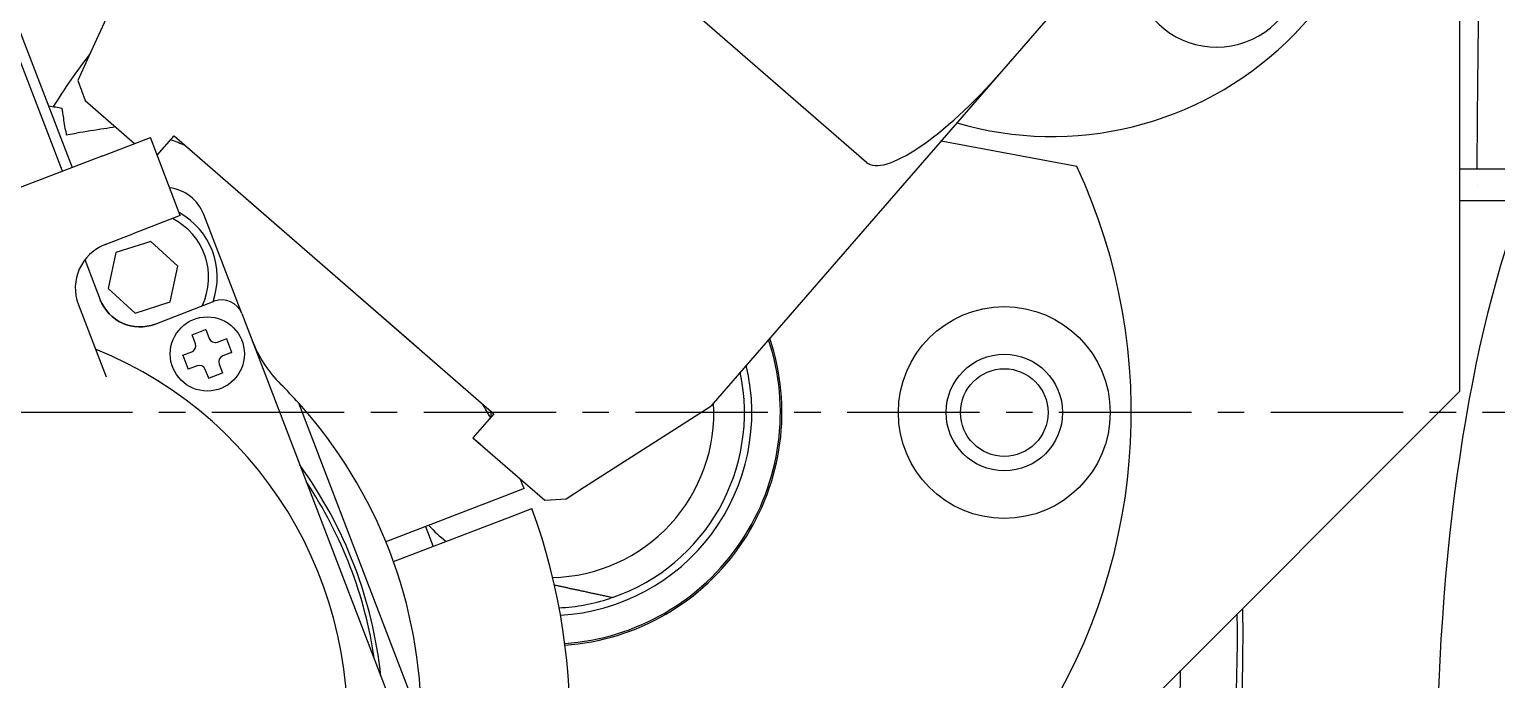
# Model space of a CAD drawing. Header units: millimetres. Extents: x 0 to 7722, y 0 to 5460.
# Drawn here: x 1713.4 to 1782.7, y 3521.4 to 3552.1 of the extents above; entities that cross this region are included whole.
import ezdxf

# ---------------------------------------------------------------- set-up
doc = ezdxf.new("R2010")
doc.units = ezdxf.units.MM
doc.header["$LTSCALE"] = 5
doc.linetypes.add('CENTER', pattern=[2, 1.25, -0.25, 0.25, -0.25])
doc.layers.get('0').update_dxf_attribs({"linetype": 'CONTINUOUS'})
doc.layers.add('1', color=1, linetype='CENTER')

msp = doc.modelspace()

# ---------------------------------------------------------------- linework, layer by layer
for p, q in [((1703.16, 3577.475), (1715.419, 3545.547)), ((1714.952, 3545.368), (1702.693, 3577.296)), ((1752.923, 3545.79), (1729.526, 3566.126)), ((1780.931, 3561.01), (1780.931, 3534.983)), ((1719.16, 3557.249), (1716.209, 3550.805)), ((1762.961, 3554.29), (1759.306, 3550.085)), ((1716.209, 3550.805), (1715.679, 3549.648)), ((1715.679, 3549.648), (1716.028, 3548.709)), ((1759.306, 3550.085), (1745.577, 3534.289)), ((1716.028, 3548.709), (1718.365, 3546.679)), ((1715.108, 3547.277), (1715.138, 3547.091)), ((1715.138, 3547.091), (1715.62, 3547.168)), ((1716.866, 3546.103), (1719.106, 3546.963)), ((1720.522, 3543.276), (1719.106, 3546.963)), ((1719.428, 3546.125), (1720.229, 3547.046)), ((1720.229, 3547.046), (1735.324, 3533.926)), ((1762.859, 3545.596), (1756.447, 3546.796)), ((1716.866, 3546.103), (1701.275, 3540.117)), ((1783.864, 3545.463), (1780.931, 3545.463)), ((1723.765, 3543.973), (1731.788, 3536.999)), ((1780.931, 3543.983), (1784.557, 3543.983)), ((1720.522, 3543.276), (1718.281, 3542.416)), ((1723.42, 3538.658), (1721.628, 3543.325)), ((1716.974, 3541.914), (1718.281, 3542.416)), ((1719.13, 3542.057), (1717.48, 3541.53)), ((1720.412, 3540.892), (1719.13, 3542.057)), ((1717.48, 3541.53), (1717.112, 3539.837)), ((1716.017, 3541.199), (1716.743, 3539.308)), ((1720.043, 3539.2), (1720.412, 3540.892)), ((1718.394, 3538.672), (1717.112, 3539.837)), ((1715.709, 3539.071), (1717.017, 3535.666)), ((1718.394, 3538.672), (1720.043, 3539.2)), ((1719.327, 3538.157), (1722.128, 3539.233)), ((1723.42, 3538.658), (1734.531, 3509.717)), ((1721.089, 3537.655), (1721.715, 3537.896)), ((1721.73, 3537.897), (1721.89, 3537.481)), ((1721.236, 3537.23), (1721.077, 3537.646)), ((1722.277, 3537.309), (1722.693, 3537.468)), ((1722.703, 3537.456), (1722.943, 3536.83)), ((1720.648, 3536.683), (1721.064, 3536.843)), ((1720.889, 3536.041), (1720.649, 3536.668)), ((1722.944, 3536.815), (1722.528, 3536.655)), ((1721.315, 3536.189), (1720.899, 3536.029)), ((1721.862, 3535.601), (1721.702, 3536.017)), ((1722.503, 3535.842), (1721.877, 3535.602)), ((1722.356, 3536.267), (1722.515, 3535.852)), ((1731.908, 3519.339), (1726.118, 3534.421)), ((1750.931, 3504.983), (1780.931, 3534.983)), ((1735.324, 3533.926), (1734.34, 3532.794)), ((1739.606, 3530.469), (1745.577, 3534.289)), ((1734.463, 3532.936), (1734.34, 3532.794)), ((1734.34, 3532.794), (1737.736, 3529.842)), ((1734.34, 3532.794), (1734.708, 3532.474)), ((1736.765, 3530.392), (1735.831, 3530.033)), ((1738.736, 3529.912), (1739.606, 3530.469)), ((1735.831, 3530.033), (1730.229, 3527.882)), ((1737.736, 3529.842), (1738.736, 3529.912)), ((1730.587, 3526.949), (1736.19, 3529.1)), ((1736.19, 3529.1), (1737.123, 3529.458)), ((1732.101, 3528.601), (1732.46, 3527.668))]:
    msp.add_line(p, q)
for centre, radius in [((1759.431, 3533.983), 5), ((1721.796, 3536.749), 1.75), ((1759.431, 3533.983), 2.75), ((1759.431, 3533.983), 2.067)]:
    msp.add_circle(centre, radius)
for centre, radius, start, end in [((1761.676, 3563.011), 16, 253.722, 13.94664), ((1769.454, 3555.232), 4, 202.53669, 75.47173), ((1737.931, 3533.983), 27.5, 142.01607, 148.36525), ((1709.408, 3519.353), 29.5, 79.18928, 80.44193), ((1709.408, 3519.353), 29.5, 67.35395, 68.81914), ((1737.931, 3533.983), 27.5, 265.94495, 24.97853), ((1719.76, 3542.609), 2, 21.00421, 82.64486), ((1718.762, 3540.365), 3.5, 340.71082, 60.86678), ((1718.762, 3540.365), 3.1, 334.10548, 63.30934), ((1717.763, 3539.86), 2.2, 111.00421, 201.00421), ((1718.61, 3540.025), 2, 201.00421, 291.00421), ((1722.486, 3538.299), 1, 21.00421, 111.00421), ((1720.956, 3537.123), 0.3, 291.00421, 21.00421), ((1722.17, 3537.589), 0.3, 201.00421, 291.00421), ((1729.497, 3539.569), 6, 201.00421, 225.18175), ((1737.931, 3533.983), 10.925, 273.88643, 18.3517), ((1737.931, 3533.983), 11, 273.90899, 18.58294), ((1709.408, 3519.353), 19, 117.34792, 68.03706), ((1722.636, 3536.375), 0.3, 111.00421, 201.00421), ((1721.422, 3535.909), 0.3, 21.00421, 111.00421), ((1737.931, 3533.983), 9.58, 273.22619, 13.45454), ((1737.931, 3533.983), 9.23, 288.99018, 11.88643), ((1709.408, 3519.353), 22.5, 42.04368, 45.18175), ((1709.408, 3519.353), 22.5, 359.96474, 42.04368), ((1737.931, 3533.983), 7.787, 271.26592, 3.33514), ((1709.408, 3519.353), 29.5, 29.18928, 30.65447), ((1737.931, 3533.983), 2.75, 178.6175, 184.42804), ((1709.408, 3519.353), 20.701, 6.0514, 35.95701), ((1709.408, 3519.353), 20.5, 8.32382, 33.68459), ((1709.408, 3519.353), 29.5, 21.97537, 22.94037), ((1709.408, 3519.353), 29.5, 201.97537, 20.03305), ((1737.931, 3533.983), 7.787, 223.14553, 231.35666), ((1737.931, 3533.983), 9.23, 272.95919, 288.09973), ((1667.065, 3523.55), 103.373, 347.62487, 0.51896), ((1667.065, 3523.55), 100.707, 347.62487, 359.00964)]:
    msp.add_arc(centre, radius, start, end)
for centre, major_axis, ratio, start_param, end_param in [((1757.796, 3551.397), (-4.873, -5.607), 0.269231, 0, 1.570796), ((1791.053, 3513.983), (-0.682, 37.249), 0.300614, 0.672238, 1.565295)]:
    msp.add_ellipse(centre, major_axis=major_axis, ratio=ratio, start_param=start_param, end_param=end_param)
for points, knots in [([(1781.76, 3545.463), (1781.777, 3548.085), (1781.801, 3550.785), (1781.866, 3555.72), (1781.914, 3558.569), (1781.99, 3561.01)], [-1.477092, -1.477092, -1.477092, -1.477092, -0.853376, -0.853376, -0.262839, -0.262839, -0.262839, -0.262839]), ([(1715.108, 3547.277), (1715.087, 3547.41), (1715.062, 3547.566), (1715.024, 3547.809), (1715.003, 3547.938), (1714.975, 3548.119), (1714.961, 3548.204), (1714.946, 3548.3), (1714.943, 3548.317), (1714.942, 3548.329)], [-0.1530006, -0.1530006, -0.1530006, -0.1530006, -0.1126788, -0.1126788, -0.0737345, -0.0737345, -0.0362875, -0.0362875, 0, 0, 0, 0]), ([(1717.466, 3547.46), (1717.291, 3547.432), (1717.093, 3547.401), (1716.519, 3547.31), (1716.029, 3547.232), (1715.62, 3547.168)], [-1.1009551, -1.1009551, -1.1009551, -1.1009551, -1.0461589, -1.0461589, -0.9217201, -0.9217201, -0.9217201, -0.9217201]), ([(1719.327, 3538.157), (1718.838, 3537.97), (1718.275, 3537.984), (1717.319, 3538.41), (1716.931, 3538.819), (1716.743, 3539.308)], [0, 0, 0, 0, 0.5, 0.5, 1, 1, 1, 1]), ([(1740.935, 3525.255), (1740.935, 3525.255), (1740.932, 3525.255), (1740.922, 3525.251), (1740.915, 3525.249), (1740.888, 3525.24), (1740.864, 3525.231), (1740.827, 3525.219), (1740.813, 3525.214), (1740.799, 3525.21)], [-0.24345032, -0.24345032, -0.24345032, -0.24345032, -0.23881896, -0.23881896, -0.2341876, -0.2341876, -0.22492488, -0.22492488, -0.21997522, -0.21997522, -0.21997522, -0.21997522]), ([(1770.681, 3524.733), (1770.698, 3523.339), (1770.686, 3521.944), (1770.616, 3519.445), (1770.567, 3518.341), (1770.467, 3516.69), (1770.43, 3516.144), (1770.347, 3515.059), (1770.302, 3514.521), (1770.252, 3513.983)], [-1.076313, -1.076313, -1.076313, -1.076313, -0.658007, -0.658007, -0.326426, -0.326426, -0.161997, -0.161997, 0, 0, 0, 0])]:
    msp.add_open_spline(points, degree=3, knots=knots)
for points in [[(1781.755, 3544.683), (1781.755, 3544.683), (1781.755, 3544.683), (1781.755, 3544.683)], [(1721.715, 3537.896), (1721.719, 3537.898), (1721.724, 3537.899), (1721.729, 3537.901)], [(1721.729, 3537.901), (1721.729, 3537.9), (1721.73, 3537.898), (1721.73, 3537.897)], [(1721.075, 3537.65), (1721.08, 3537.652), (1721.084, 3537.654), (1721.089, 3537.655)], [(1721.077, 3537.646), (1721.076, 3537.647), (1721.076, 3537.649), (1721.075, 3537.65)], [(1722.693, 3537.468), (1722.695, 3537.469), (1722.696, 3537.469), (1722.698, 3537.47)], [(1722.698, 3537.47), (1722.699, 3537.465), (1722.701, 3537.461), (1722.703, 3537.456)], [(1720.644, 3536.681), (1720.645, 3536.682), (1720.647, 3536.682), (1720.648, 3536.683)], [(1720.649, 3536.668), (1720.647, 3536.672), (1720.645, 3536.677), (1720.644, 3536.681)], [(1722.943, 3536.83), (1722.945, 3536.825), (1722.947, 3536.821), (1722.948, 3536.816)], [(1722.948, 3536.816), (1722.947, 3536.816), (1722.946, 3536.815), (1722.944, 3536.815)], [(1720.895, 3536.028), (1720.893, 3536.032), (1720.891, 3536.037), (1720.889, 3536.041)], [(1720.899, 3536.029), (1720.897, 3536.029), (1720.896, 3536.028), (1720.895, 3536.028)], [(1722.517, 3535.847), (1722.513, 3535.846), (1722.508, 3535.844), (1722.503, 3535.842)], [(1722.515, 3535.852), (1722.516, 3535.85), (1722.517, 3535.849), (1722.517, 3535.847)], [(1721.864, 3535.596), (1721.863, 3535.598), (1721.863, 3535.599), (1721.862, 3535.601)], [(1721.877, 3535.602), (1721.873, 3535.6), (1721.868, 3535.598), (1721.864, 3535.596)]]:
    msp.add_open_spline(points, degree=3)
msp.add_rational_spline([(1738.185, 3525.848), (1739.473, 3525.57), (1740.935, 3525.255)], [1.83567215062, 1.80004681591, 1.71881645457], degree=2)
at = {"layer": '1'}
msp.add_line((2438.264, 3533.983), (760.753, 3533.983), dxfattribs=at)

doc.saveas('drawing.dxf')
